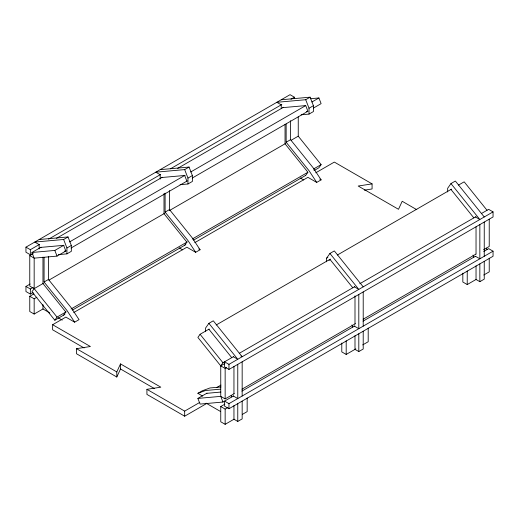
<?xml version="1.0" encoding="UTF-8"?>
<svg xmlns="http://www.w3.org/2000/svg" width="519" height="519" viewBox="0 0 519 519"><rect width="100%" height="100%" fill="white"/><g stroke="black" fill="none" stroke-linecap="round" stroke-linejoin="round"><path stroke-width="0.78" d="M84.091 347.964L52.633 329.799L52.633 324.719L90.384 346.517L76.501 348.664L76.501 353.744L116.794 377.008L116.794 371.928L120.512 363.91L160.806 387.174L146.922 389.321L146.922 394.401L184.673 416.199L206.685 403.497M116.794 377.008L120.512 368.99L120.512 363.91M43.272 283.387L34.163 288.642L31.964 291.775L54.832 320.229L64.894 314.417M54.832 320.229L57.032 317.096L66.14 311.841M63.636 315.143L65.835 312.016L42.967 283.562L42.967 257.08M184.673 245.26L186.879 242.133L164.004 213.679L164.004 193.619M305.717 175.383L307.916 172.25L285.048 143.802L285.048 124.541M209.189 329.033L200.081 334.294L197.882 337.421L220.75 365.876L225.149 368.419L226.55 367.608M240.913 356.008L242.165 356.735L213.283 320.8L208.885 323.343L205.582 328.04L205.582 331.706M298.25 116.918L298.25 136.173L321.118 164.627L318.919 167.76L314.014 170.589M233.667 395.854L222.949 402.043L220.75 396.367L220.75 365.876L222.949 362.742L233.667 356.559M326.62 261.823L326.62 258.157L329.922 253.46L334.327 250.917L363.209 286.851M329.04 260.583L329.922 259.331L352.797 287.779M484.246 216.968L455.364 181.04L450.966 183.577L447.663 188.274L447.663 191.946M32.45 253.557L30.349 254.771L25.95 252.228L25.95 247.148L290.037 94.679L294.435 97.222L294.435 98.668M25.95 247.148L30.349 249.684L39.457 244.43M48.565 239.175L160.643 174.462M170.453 168.805L281.83 104.501M290.938 99.239L294.435 97.222M57.032 317.096L34.163 288.642L34.163 258.151L31.964 252.481L41.066 247.219M56.48 238.325L162.252 177.251M177.667 168.357L283.439 107.29M34.163 288.642L29.765 286.105L29.765 255.608L33.261 253.59M39.152 248.964L39.152 244.605L34.754 242.062L63.636 239.486L68.034 236.943L71.337 245.448L71.337 251.319L66.938 253.862L58.264 254.634M160.196 179.081L160.196 174.721L155.791 172.185L184.673 169.603L189.078 167.06L192.38 175.571L192.38 181.436L187.975 183.979L180.093 184.686M281.233 108.471L281.233 104.844L276.835 102.301L305.717 99.719L310.115 97.183L313.418 105.688L313.418 111.559L309.019 114.096L301.13 114.803M31.964 252.481L54.832 250.437L63.941 245.176M69.546 241.945L185.127 175.214M190.726 171.977L305.613 105.649M311.913 102.009L318.919 97.968L321.118 103.638L313.418 108.088M66.938 253.862L66.938 247.991L71.337 245.448M187.975 183.979L187.975 178.108L192.38 175.571M309.019 114.096L309.019 108.231L313.418 105.688M29.765 255.608L34.163 258.151L57.032 256.107L66.14 250.852M71.045 248.017L187.327 180.884M192.231 178.056L307.812 111.326M33.151 292.45L30.349 294.065L25.95 291.529L25.95 286.443L30.154 284.016M25.95 286.443L30.349 288.986L33.151 287.37M48.468 279.456L71.337 307.91L79.044 319.639L74.639 322.176L66.938 310.446L44.07 281.999L48.468 279.456L48.468 256.522M169.505 209.572L192.38 238.026L200.081 249.756L195.676 252.299L187.975 240.569L165.107 212.115L169.505 209.572L169.505 190.596M290.549 139.695L313.418 168.143L321.118 179.872L316.72 182.416L309.019 170.686L286.144 142.232L290.549 139.695L290.549 120.713M48.877 280.15L164.458 213.419M169.356 210.591L285.638 143.458M291.243 140.221L298.25 136.173M43.103 308.896L34.163 314.053L29.765 311.517L29.765 296.265L33.891 293.884M29.765 296.265L34.163 298.808L36.914 297.218M71.045 309.006L187.327 241.873M192.231 239.038L307.812 172.308M313.418 169.077L321.118 164.627M72.349 310.115L185.828 244.598M193.529 240.148L305.613 175.441M52.633 324.719L65.835 317.096L74.639 322.176M73.73 312.535L186.879 247.213L195.676 252.299M194.768 242.658L307.916 177.329L316.72 182.416M315.753 172.808L334.327 162.084L372.078 183.882L372.078 188.961L364.364 190.155M326.62 258.157L327.878 257.43M216.189 324.991L330.369 259.072M337.376 255.024L451.556 189.104M458.562 185.062L464.168 181.825L487.036 210.273M239.272 353.322L354.853 286.592M359.758 283.757L476.04 216.624M481.431 213.51L488.651 209.345L493.05 211.888L493.05 216.968L228.963 369.437L224.565 366.894L224.565 361.814L228.963 364.357L493.05 211.888M220.75 365.876L224.954 363.449M202.618 396.068L197.882 393.331L202.28 390.788L209.981 387.953L221.023 386.966M222.949 402.043L200.081 404.087L197.882 398.41L206.984 393.155M216.793 387.492L220.997 385.066M146.922 389.321L184.673 411.119L199.809 402.381M197.882 398.41L220.75 396.367L225.149 398.91L234.257 393.655M241.964 389.205L355.444 323.687M363.151 319.237L475.929 254.128M483.637 249.678L489.235 246.441L489.235 219.154M241.867 391.125L354.853 325.887M363.047 321.157L475.339 256.328M483.747 251.475L488.651 248.64L493.05 251.183L493.05 256.263L228.963 408.732L224.565 406.195L224.565 401.109L228.963 403.652L493.05 251.183M234.095 419.164L225.149 424.321L220.75 421.778L220.75 406.533L224.876 404.152M220.75 406.533L225.149 409.076L227.906 407.486M242.347 414.396L247.161 411.619L247.161 397.976M341.787 343.072L341.787 351.901L346.192 354.438L355.82 348.885M362.697 344.914L368.198 341.736L368.198 328.092M462.831 273.189L462.831 282.018L467.23 284.561L476.17 279.397M483.734 275.031L489.235 271.852L489.235 258.209M233.952 405.599L233.952 419.242L237.767 421.441L242.165 418.898L242.165 401.109M354.996 335.715L354.996 349.358L358.804 351.558L363.209 349.021L363.209 331.232M476.033 265.832L476.033 279.475L479.848 281.681L484.246 279.138L484.246 261.349M197.882 393.331L205.582 390.496L220.569 389.153M372.078 183.882L358.194 186.029L398.488 209.293L402.206 201.275L416.796 209.702M281.233 99.758L310.115 97.183M310.245 98.74L318.919 97.968M282.842 107.634L305.717 105.591L307.916 111.261L306.34 111.403M160.196 169.642L189.078 167.06M161.805 177.511L184.673 175.474L186.879 181.144M39.152 239.525L68.034 236.943M40.767 247.394L63.636 245.351L65.835 251.027L64.259 251.164M206.685 393.331L220.88 392.059M475.443 216.968L479.848 219.511L450.966 183.577M475.443 256.263L479.848 258.806L479.848 224.591M319.769 179.094L321.118 179.872M300.196 177.959L303.634 179.944M354.406 286.851L358.804 289.394L329.922 253.46M354.406 326.146L358.804 328.689L358.804 294.474M198.725 248.971L200.081 249.756M179.152 247.835L182.597 249.827M233.362 356.735L237.767 359.271L208.885 323.343M233.362 396.029L237.767 398.573L237.767 364.357M49.85 312.951L42.967 308.974L42.967 304.621M58.115 317.719L62.248 320.106M206.14 403.185L220.601 411.528M120.512 368.99L154.558 388.647M76.501 348.664L116.794 371.928M450.966 189.448L473.834 217.896M208.885 329.208L231.753 357.662M200.081 334.294L222.949 362.742M486.485 248.153L487.036 249.574M473.01 255.069L473.834 257.197M305.717 99.719L309.019 108.231M351.966 324.952L352.797 327.08M184.673 169.603L187.975 178.108M231.202 395.543L231.753 396.957M63.636 239.486L66.938 247.991M54.832 250.437L57.032 256.107M484.246 222.054L484.246 256.263M479.848 263.892L479.848 281.681M476.033 226.784L476.033 254.063M467.23 270.918L467.23 284.561M363.209 291.931L363.209 326.146M358.804 333.769L358.804 351.558M354.996 295.862L354.996 323.947M346.192 340.801L346.192 354.438M286.144 124.047L286.144 142.232M242.165 361.814L242.165 396.029M237.767 403.652L237.767 421.441M233.952 366.544L233.952 393.83M228.963 364.357L228.963 369.437M228.963 403.652L228.963 408.732M225.149 368.419L225.149 398.91M225.149 409.076L225.149 424.321M184.673 411.119L184.673 416.199M165.107 193.139L165.107 212.115M44.07 257.482L44.07 281.999M34.163 298.808L34.163 314.053M30.349 249.684L30.349 254.771M30.349 288.986L30.349 294.065"/></g></svg>
